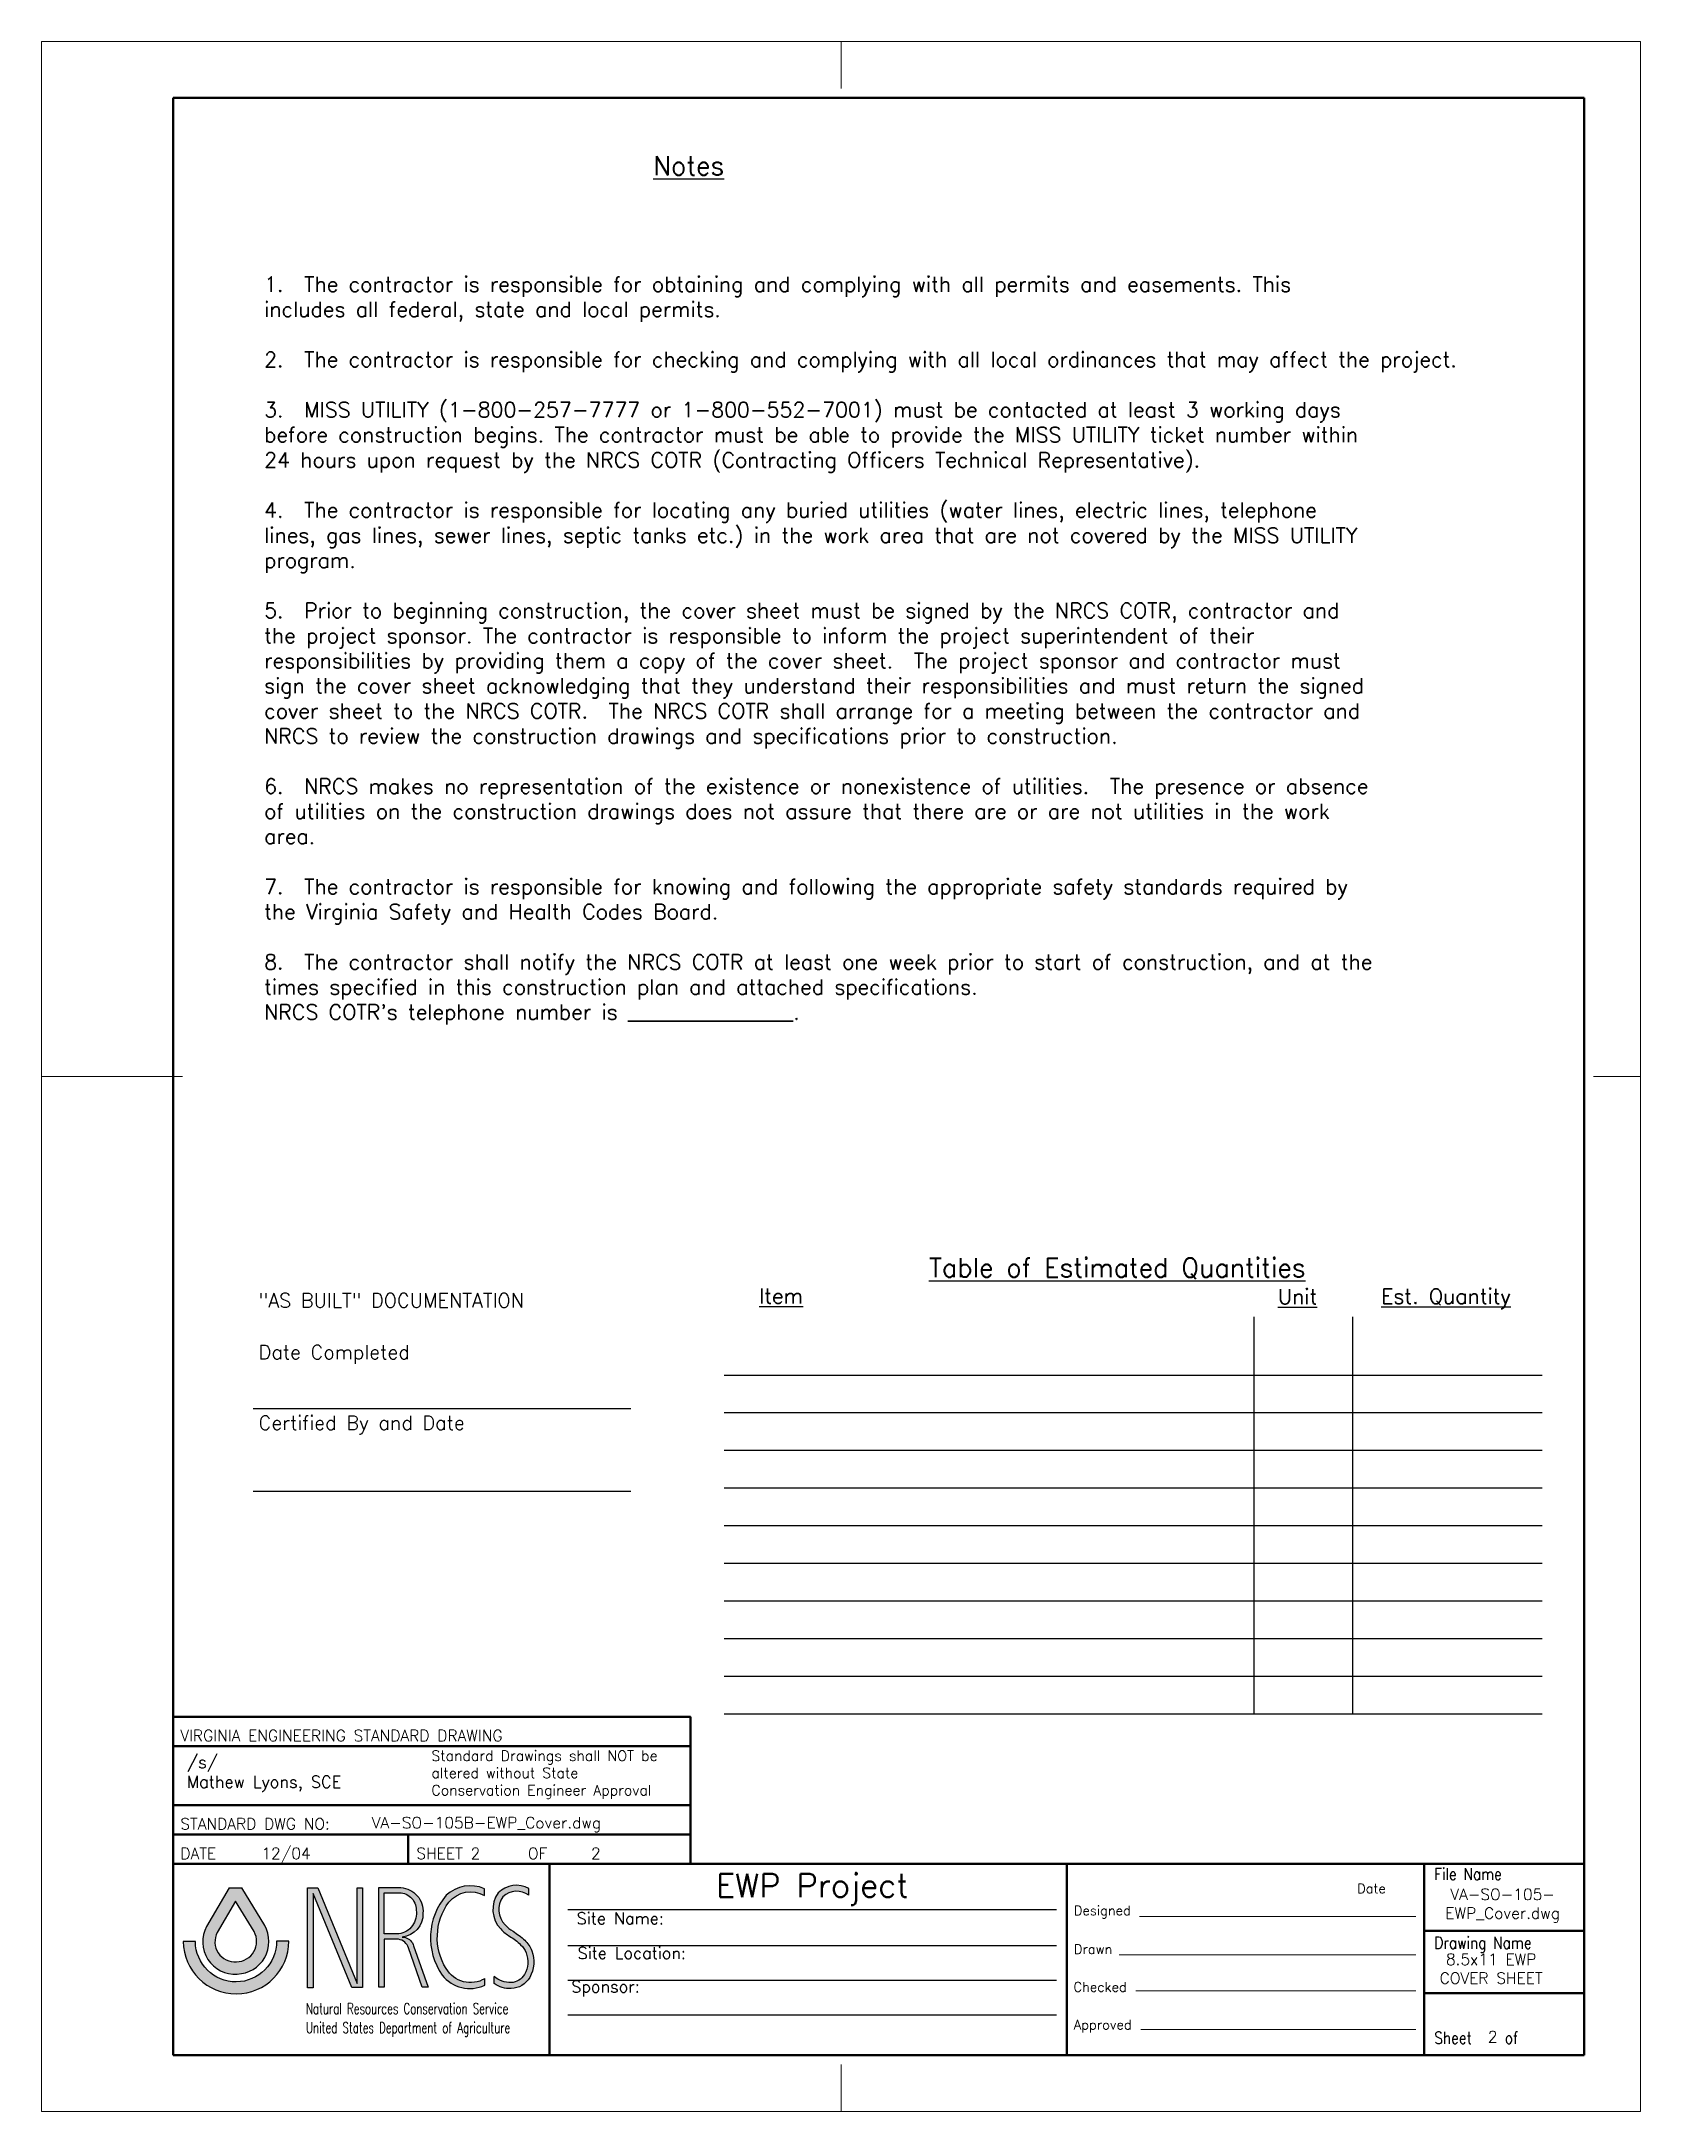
# Paper-space layout '8.5x11 Portrait Sheet 2 of 2' of a CAD drawing. Header units: feet, sheet in inches. Extents: x -0.1 to 8.4, y -0.1 to 10.9.
# The model-space entities are those that its viewports show. They can reach past a viewport. Long polylines and large blocks are cut down to what shows.
import ezdxf

# ---------------------------------------------------------------- set-up
doc = ezdxf.new("R2010")
doc.units = ezdxf.units.FT
doc.header["$MEASUREMENT"] = 0
for name, color, linetype in [('1.Misc.Text.Lines', 7, 'Continuous'), ('1.Text.Note', 7, 'Continuous'), ('2.Misc.Scale', 7, 'Continuous')]:
    doc.layers.add(name, color=color, linetype=linetype)
doc.layers.add('2.trimline', color=6, linetype='Continuous', lineweight=0, plot=False)
doc.layers.add('2.Vprt', color=4, linetype='Continuous', plot=False)
for name, color, linetype, lineweight in [('4.Tblk.Brdr.Line', 7, 'Continuous', 50), ('4.Tblk.Logo', 7, 'Continuous', 20), ('4.Tblk.Text', 7, 'Continuous', 18)]:
    doc.layers.add(name, color=color, linetype=linetype, lineweight=lineweight)
doc.layers.get('2.Vprt').freeze()
doc.styles.add('L50', font='romans.shx', dxfattribs={"height": 0.05})
doc.styles.add('Notes_Dimensions', font='romans.shx', dxfattribs={"height": 0.09})
doc.styles.get("Standard").update_dxf_attribs({"font": 'romans.shx', "height": 0.156})
doc.styles.add('Title Block Notes', font='romans.shx', dxfattribs={"height": 0.12})

msp = doc.modelspace()

# ---------------------------------------------------------------- linework, layer by layer
at = {"layer": '1.Misc.Text.Lines'}
for p, q in [((18.94894651520239, 4.405252408988083), (18.94894651520239, 0.189341836380974)), ((19.99870265719709, 4.405252408988083), (19.99870265719709, 0.189341836380974))]:
    msp.add_line(p, q, dxfattribs=at)
for points in [[(13.31945398883298, 3.785675281262522), (22.01430527002384, 3.785675281262522)], [(13.31945398883298, 3.389341836380977), (22.01430527002384, 3.389341836380977)], [(23.81642163995665, 3.213154492473166), (27.8314100420233, 3.213154492473166)], [(13.31945398883298, 2.989341836380977), (22.01430527002384, 2.989341836380977)], [(13.31945398883298, 2.589341836380976), (22.01430527002384, 2.589341836380976)], [(23.81642163995665, 2.335126373326233), (27.8314100420233, 2.335126373326233)], [(13.31945398883298, 2.189341836380976), (22.01430527002384, 2.189341836380976)], [(13.31945398883298, 1.789341836380975), (22.01430527002384, 1.789341836380975)], [(13.31945398883298, 1.389341836380975), (22.01430527002384, 1.389341836380975)], [(13.31945398883298, 0.9893418363809747), (22.01430527002384, 0.9893418363809747)], [(13.31945398883298, 0.5893418363809744), (22.01430527002384, 0.5893418363809744)], [(13.31945398883298, 0.189341836380974), (22.01430527002384, 0.189341836380974)]]:
    msp.add_lwpolyline(points, dxfattribs=at)

# ---------------------------------------------------------------- texts
at = {"layer": '1.Text.Note', "attachment_point": 1}
for s, insert, char_height, width in [('{\\LNotes}', (21.23703671442283, 20.65252271627568), 0.2, 2.15), ("1.  The contractor is responsible for obtaining and complying with all permits and easements. This includes all federal, state and local permits.\\P\\P2.  The contractor is responsible for checking and complying with all local ordinances that may affect the project.\\P\\P3.  MISS UTILITY (1-800-257-7777 or 1-800-552-7001) must be contacted at least 3 working days before construction begins. The contractor must be able to provide the MISS UTILITY ticket number within 24 hours upon request by the NRCS COTR (Contracting Officers Technical Representative).\\P\\P4.  The contractor is responsible for locating any buried utilities (water lines, electric lines, telephone lines, gas lines, sewer lines, septic tanks etc.) in the work area that are not covered by the MISS UTILITY program.\\P\\P5.  Prior to beginning construction, the cover sheet must be signed by the NRCS COTR, {\\Fromans.shx|c1;contractor} and the project sponsor. The contractor is responsible to inform the project superintendent of their responsibilities by providing them a copy of the cover sheet.  The project sponsor and contractor must sign the cover sheet acknowledging that they understand their responsibilities and must return the signed cover sheet to the NRCS COTR.  The NRCS COTR shall arrange for a meeting between the contractor and NRCS to review the construction drawings and specifications prior to construction.\\P\\P6.  NRCS makes no representation of the existence or nonexistence of utilities.  The presence or absence of utilities on the construction drawings does not assure that there are or are not utilities in the work area.\\P\\P7.  The contractor is responsible for knowing and following the appropriate safety standards required by the Virginia Safety and Health Codes Board.\\P\\P8.  The {\\Fromans.shx|c1;contractor} shall notify the NRCS COTR at least one week prior to start of construction, and at the times specified in this construction plan and attached specifications.  \\PNRCS COTR's telephone number is ________________.", (17.10081450211761, 19.37273565995939), 0.16, 12.78011984538637), ('{\\LTable of Estimated Quantities}', (15.49700881015947, 5.02984265994875), 0.2, 5.481414417038962), ('{\\H0.8333x;"AS BUILT" DOCUMENTATION\\P}\\P{\\H0.8333x;Date Completed\\P\\P\\PCertified By and Date}', (23.87407712833255, 4.43697652130991), 0.18, 4.10907177372137)]:
    msp.add_mtext(s, dxfattribs=dict(at, insert=insert, char_height=char_height, width=width))
at = {"layer": '1.Text.Note', "char_height": 0.16, "attachment_point": 1, "line_spacing_factor": 1.5}
for s, insert, width in [('\\P \\P{\\LItem}', (13.6919230383115, 5.506916149643176), 4.69), ('\\P{\\LEst. Quantity}', (20.30401644161285, 5.10600929803367), 2.167555482429976)]:
    msp.add_mtext(s, dxfattribs=dict(at, insert=insert, width=width))
at = {"layer": '1.Text.Note', "insert": (19.20669345186247, 5.902472191118332), "char_height": 0.16, "width": 1.8, "attachment_point": 1, "line_spacing_factor": 1.5, "style": 'Notes_Dimensions'}
msp.add_mtext('\\P\\P\\P{\\LUnit}', dxfattribs=at)

psp = doc.layouts.new('8.5x11 Portrait Sheet 2 of 2')

# ---------------------------------------------------------------- hatches: boundary and pattern name
at = {"layer": '4.Tblk.Logo', "lineweight": 30}
h = psp.add_hatch(color=256, dxfattribs=at)
edge = h.paths.add_edge_path(flags=16)
edge.add_line((0.9073442044772086, 0.9925625756766605), (0.8099872535643833, 0.826768568656548))
edge.add_arc((0.9034995255014984, 0.7766183438107666), 0.1061112155001605, 151.7955341824017, 275.0694461726378)
edge.add_arc((0.9108722526995443, 0.7791611092173509), 0.1082574511220382, 271.0604712952891, 388.7246599001054)
edge.add_line((1.005807476497022, 0.8311897456204269), (0.9073442044772229, 0.9925625756766605))
edge = h.paths.add_edge_path()
edge.add_line((0.873770856594529, 1.064191993612282), (0.9400427432023797, 1.064191993612282))
edge.add_line((0.9400427432023797, 1.064191993612282), (1.062180992424654, 0.8640179131577161))
edge.add_arc((0.9108722526995443, 0.7791611092173474), 0.1734791396455946, -88.18718879621281, 29.284532987367015, ccw=False)
edge.add_arc((0.9034995255014984, 0.7766183438107666), 0.1713329040237197, 151.3230673262762, 274.3047908801344, ccw=False)
edge.add_line((0.753182412978159, 0.8588359190842629), (0.8737708565945147, 1.064191993612284))
at = {"layer": '4.Tblk.Logo', "lineweight": 20}
h = psp.add_hatch(color=256, dxfattribs=at)
h.paths.add_polyline_path([(1.289191790154998, 0.5321917894710344), (1.31895117084272, 0.5321917894710344), (1.31895117084272, 1.033380277214934), (1.524432575900956, 0.535023360034244), (1.582534207398478, 0.535023360034244), (1.582534207398478, 1.064527581080013), (1.552774844048198, 1.064527581080013), (1.552774844048198, 0.5548443816464639), (1.344459196571531, 1.063111795798405), (1.289191790154998, 1.063111795798405)])
h.paths.add_polyline_path([(1.668786909457108, 0.5360348631811034), (1.696723151464592, 0.5360348631811034), (1.696723151464592, 0.7904662225522072), (1.773547808316433, 0.7904662225522072, -0.2909195284243397), (1.825928266414845, 0.7444145739846233), (1.89941943440169, 0.5360348631811034), (1.931320110373374, 0.5360348631811034), (1.853477830895738, 0.7559596406354876, 0.2535773356881624), (1.809619968789857, 0.800082857978615), (1.79184335409688, 0.8025998433440327, 0.4020052294611631), (1.902874684297469, 0.9286619903006743, 0.4227135857037471), (1.785036723551041, 1.065175974620796), (1.668786909457108, 1.065175974620796)])
h.paths.add_polyline_path([(1.697161251918313, 0.8189145952212113), (1.774458320071087, 0.8189145952212113, 0.4195188246587601), (1.866866100315544, 0.9460740961719578, 0.4466814153464093), (1.767484150594125, 1.037814735639674), (1.697161251918313, 1.037814735639674)], flags=16)
h.paths.add_polyline_path([(2.005287691362721, 0.6004819437786884, 0.3448591340221707), (2.231225383026608, 0.5461628071810543), (2.231225383026608, 0.5811684676594338, -0.416699506186028), (2.026789271191486, 0.6344844850323872, -0.3074113279221537), (2.04072230671586, 0.9873384513944314, -0.3717730025601387), (2.229650048762235, 1.022879631442726), (2.229650048762235, 1.059329312846049, 0.297908916092236), (2.026746842005917, 1.02417123506526, 0.3415991672635696)])
h.paths.add_polyline_path([(2.327933442397079, 1.016109685572498, -0.3652993477588803), (2.466492608409734, 1.02416891133393), (2.466492608409734, 1.060618592737248, 0.3342154096734312), (2.302838333820599, 1.036756184762356, 0.3549836583971578), (2.313901828934345, 0.8479490517331341, 0.0684937296960168), (2.36523096519073, 0.8056920800632303, -0.05167385557958963), (2.422156596301374, 0.7619441377754113, -0.1124011771345428), (2.451349215192732, 0.7181961862643886, -0.2241067274826346), (2.442591419122859, 0.6037223804252987, -0.261746780318118), (2.371069495903992, 0.5607035626691852, -0.1861403369734101), (2.282031980545323, 0.5920562587925806), (2.282031980545323, 0.5556065773892618, 0.1836176790238476), (2.372011820840779, 0.5287674620350549, 0.261746780318136), (2.470361254344308, 0.5879224199261861, 0.2241067274826459), (2.481199347367887, 0.7295879424558569, 0.112401177134577), (2.444132846067742, 0.7851356652414081, 0.05167385557957647), (2.38198491280853, 0.8328970012948735, -0.06486815243433695), (2.339472769634025, 0.8673834754068563, -0.3598674709814251)])
at = {"layer": '4.Tblk.Logo', "lineweight": 30}
h = psp.add_hatch(color=256, dxfattribs=at)
edge = h.paths.add_edge_path()
edge.add_arc((0.9098157014474959, 0.7816863292650996), 0.2809876537280051, 180.6241969356222, 359.8383631328751)
edge.add_line((1.190802237044888, 0.7808936373043371), (1.124956704547852, 0.7808936373043371))
edge.add_arc((0.9092547801425853, 0.7799614238858902), 0.2157039388003681, -179.6450743793166, 0.24761745680717695, ccw=False)
edge.add_line((0.693554979967697, 0.7786252283514576), (0.6288447221475586, 0.7786252283514576))

# ---------------------------------------------------------------- linework, layer by layer
at = {"layer": '2.Misc.Scale'}
for p, q in [((2.673273303385541, 0.9496190632651698), (5.271055443288404, 0.9496190632651691)), ((2.673273303385541, 0.756785615402999), (5.271055443288404, 0.7567856154029984)), ((2.673273303385541, 0.5726525873120232), (5.271055443288404, 0.5726525873120225)), ((2.673273303385541, 0.3885195592210473), (5.271055443288404, 0.3885195592210466))]:
    psp.add_line(p, q, dxfattribs=at)
at = {"layer": '2.trimline'}
for p, q in [((4.124999970887302, 10.6250002920155), (4.124999970887302, 10.8750002920155)), ((-0.125000029112698, 5.3750002920155), (0.624999970887302, 5.3750002920155)), ((8.124999970887302, 5.375000292015499), (8.374999970887302, 5.375000292015499)), ((4.124999970887302, 0.1250002920154998), (4.124999970887302, -0.1249997079845002))]:
    psp.add_line(p, q, dxfattribs=at)
psp.add_lwpolyline([(-0.125000029112698, 10.8750002920155), (-0.125000029112698, -0.1249997079845002), (8.374999970887302, -0.1249997079845002), (8.374999970887302, 10.8750002920155)], close=True, dxfattribs=at)
at = {"layer": '4.Tblk.Brdr.Line'}
for p, q in [((8.074999970887301, 10.5750002920155), (0.5749999708873013, 10.5750002920155)), ((0.574999970887301, 10.5750002920155), (0.574999970887287, 0.1750002920154925)), ((8.074999970887301, 0.1750002920155067), (8.074999970887301, 10.5750002920155)), ((8.074999970887301, 1.191320142736759), (0.574999970887287, 1.191320142736777)), ((0.574999970887287, 1.191320142736777), (0.574999970887287, 0.1750002920154961)), ((0.574999970887287, 0.1750002920154925), (0.574999970887287, 1.191320142736774)), ((2.574999970887287, 1.191320142736777), (2.574999970887287, 0.1750002920154961)), ((5.324999970887287, 1.191320142736777), (5.324999970887287, 0.1750002920154961)), ((7.224999970887293, 1.191320142736781), (7.224999970887293, 0.1750002920155067)), ((8.074999970887287, 1.191320142736781), (8.074999970887287, 0.1750002920155067)), ((8.074999970887301, 0.8350002920154891), (7.224999970887293, 0.8350002920154891)), ((8.074999970887301, 0.5050002920154908), (7.224999970887293, 0.5050002920154908)), ((8.074999970887301, 0.1750002920154961), (0.574999970887287, 0.1750002920155032))]:
    psp.add_line(p, q, dxfattribs=at)
psp.add_lwpolyline([(0.5749999708872888, 1.191320142736777), (3.324999970887289, 1.191320142736777), (3.324999970887289, 1.972570142736777), (0.5749999708872888, 1.972570142736777)], close=True, dxfattribs=at)
for points in [[(3.324999970887289, 1.816320142736777), (0.5749999708872888, 1.816320142736777)], [(3.324999970887289, 1.503820142736777), (0.5749999708872888, 1.503820142736777)], [(3.324999970887289, 1.347570142736777), (0.5749999708872888, 1.347570142736777)], [(1.824999970887289, 1.347570142736777), (1.824999970887289, 1.191320142736777)]]:
    psp.add_lwpolyline(points, dxfattribs=at)
at = {"layer": '4.Tblk.Logo', "lineweight": 30}
for points in [[(0.873770856594529, 1.064191993612282), (0.753182412978159, 0.8588359190842629, 0.5948295144615369), (0.916360134417598, 0.6057687937981688, 0.5627338440588167), (1.062180992424654, 0.8640179131577161), (0.9400427432023797, 1.064191993612282)], [(0.9073442044772086, 0.9925625756766605), (0.8099872535643833, 0.8267685686565462, 0.596556830185391), (0.9128758446870329, 0.6709222005819262, 0.5638400993871066), (1.005807476497022, 0.8311897456204269), (0.9073442044772086, 0.9925625756766605)], [(1.668786909457108, 1.065175974620796), (1.785036723551041, 1.065175974620796, -0.4227135857037397), (1.902874684297469, 0.9286619903006779, -0.402005229461173), (1.79184335409688, 0.8025998433440327)], [(2.229650048762235, 1.059329312846049, 0.2979089160922361), (2.026746842005917, 1.02417123506526, 0.3415991672635739), (2.005287691362721, 0.6004819437786848, 0.3448591340221613), (2.231225383026608, 0.5461628071810543), (2.231225383026608, 0.5811684676594338, 0.001139104575037938), (2.231224448661091, 0.5815785987070639)], [(2.231225383026608, 0.5811684676594338, -0.4166995061860034), (2.026789271191486, 0.6344844850323765, -0.3074113279221694), (2.040722306715875, 0.987338451394435, -0.371773002560127), (2.229650048762235, 1.02287963144273), (2.229650048762235, 1.059329312846049)], [(2.466492608409734, 1.060618592737248, 0.3342154096734315), (2.302838333820599, 1.036756184762356, 0.3616046288240758), (2.316307650025291, 0.8453793909334442, 0.06486815243440167), (2.36523096519073, 0.8056920800632339, -0.05167385557959048), (2.422156596301374, 0.7619441377754113, -0.1124011771346245), (2.451349215192746, 0.7181961862643531, -0.2241067274825629), (2.442591419122859, 0.6037223804252951, -0.2617467803181246), (2.371069495903978, 0.5607035626691852, -0.1861403369734033), (2.282031980545323, 0.5920562587925806)], [(2.466492608409734, 1.02416891133393, 0.3652993477588852), (2.327933442397079, 1.016109685572498, 0.359867470981284), (2.339472769633968, 0.867383475406899, 0.06486815243439742), (2.381984912808516, 0.8328970012948771, -0.05167385557959617), (2.444132846067756, 0.7851356652413903, -0.1124011771346372), (2.481199347367902, 0.7295879424558036, -0.2241067274825582), (2.470361254344308, 0.5879224199261861, -0.261746780318123), (2.372011820840779, 0.5287674620350549, -0.1836176790238557), (2.282031980545323, 0.5556065773892618, -0.1861403369734062)], [(1.89941943440169, 0.5360348631811034), (1.825928266414845, 0.7444145739846126, 0.2909195284243805), (1.773547808316447, 0.7904662225522072), (1.696723151464592, 0.7904662225522072), (1.696723151464592, 0.5360348631811034)], [(1.79184335409688, 0.8025998433440327), (1.809619968789857, 0.800082857978615, -0.2535773356881204), (1.853477830895738, 0.7559596406354983), (1.931320110373374, 0.5360348631811034), (1.89941943440169, 0.5360348631811034)]]:
    psp.add_lwpolyline(points, format="xyb", dxfattribs=at)
for points in [[(0.873770856594529, 1.064191993612282), (0.9400427432023797, 1.064191993612282)], [(1.668786909457108, 0.5360348631811034), (1.668786909457108, 1.065175974620796)], [(2.466492608409734, 1.02416891133393), (2.466492608409734, 1.060618592737248)], [(2.282031980545323, 0.5556065773892618), (2.282031980545323, 0.5920562587925806)], [(1.696723151464592, 0.5360348631811034), (1.668786909457108, 0.5360348631811034)]]:
    psp.add_lwpolyline(points, dxfattribs=at)
psp.add_lwpolyline([(1.289191790154998, 0.5321917894710344), (1.289191790154998, 1.063111795798405), (1.344459196571531, 1.063111795798405), (1.552774844048198, 0.5548443816464639), (1.552774844048198, 1.064527581080013), (1.582534207398478, 1.064527581080013), (1.582534207398478, 0.535023360034244), (1.524432575900956, 0.535023360034244), (1.31895117084272, 1.033380277214934), (1.31895117084272, 0.5321917894710344)], close=True, dxfattribs=at)
for points in [[(1.697161251918313, 1.037814735639674), (1.767484150594125, 1.037814735639674, -0.4466814153463989), (1.866866100315544, 0.9460740961719614, -0.419518824658761), (1.774458320071087, 0.8189145952212113), (1.697161251918313, 0.8189145952212113), (1.697161251918313, 1.037814735639674)], [(0.6288447221475586, 0.7786252283514576, 0.9931657133227865), (1.190802237044888, 0.7808936373043371), (1.124956704547852, 0.7808936373043371, -0.9990639977997765), (0.693554979967697, 0.7786252283514576), (0.6288447221475586, 0.7786252283514576)]]:
    psp.add_lwpolyline(points, format="xyb", close=True, dxfattribs=at)
at = {"layer": '4.Tblk.Text', "lineweight": 18, "ltscale": 0.15}
for p, q in [((5.711220823693917, 0.9120487644767357), (7.179767804252783, 0.9120487644767316)), ((5.603404262973267, 0.7071400699064432), (7.179767804252785, 0.7071400699064314)), ((5.692011249550728, 0.5161923374448838), (7.179767804252783, 0.5161923374448759)), ((5.718798840151802, 0.3116751567670581), (7.179767804252784, 0.3116751567670581))]:
    psp.add_line(p, q, dxfattribs=at)

# ---------------------------------------------------------------- texts
at = {"insert": (0.6483737074328131, 1.668983866832609), "char_height": 0.063, "width": 1.06554934248057, "attachment_point": 4, "style": 'Notes_Dimensions'}
psp.add_mtext('/s/\\PMathew Lyons, SCE', dxfattribs=at)
at = {"layer": '2.Misc.Scale', "style": 'Title Block Notes'}
for s, insert, char_height, width, attachment_point in [('{\\H2.083x;EWP Project}', (3.972164373336972, 1.055755665277716), 0.06, 1.528966362225248, 5), ('VA-SO-105- EWP_Cover.dwg', (7.641755834119447, 0.9695181465238107), 0.06, 1, 5), ('{\\H1.042x;Site Name:}', (3.183509472834288, 0.9013439840498116), 0.06, 0.5629322426570909, 6), ('Site Location:', (3.300973782328811, 0.7172109559588358), 0.0625, 0.6770562889429499, 6), ('8.5x11 EWP COVER SHEET', (7.580786455795092, 0.633918590718844), 0.06, 0.6659026584290331, 5), ('{\\H1.042x;Sponsor:}', (3.055736576879298, 0.5287277179822625), 0.06, 0.4806984196606159, 6), ('2', (7.588659415231746, 0.2729899424033277), 0.06, 0.1293144970122473, 5)]:
    psp.add_mtext(s, dxfattribs=dict(at, insert=insert, char_height=char_height, width=width, attachment_point=attachment_point))
at = {"layer": '4.Tblk.Logo', "lineweight": 18, "width": 0.68}
for s, p in [('Natural Resources Conservation Service', (1.28112913182623, 0.3934334046487162)), ('United States Department of Agriculture', (1.28112913182623, 0.291793409879693))]:
    psp.add_text(s, height=0.0585, dxfattribs=at).set_placement(p)
at = {"layer": '4.Tblk.Text', "style": 'Title Block Notes'}
for s, p in [('VIRGINIA ENGINEERING STANDARD DRAWING', (0.6137128802893823, 1.842763983908518)), ('STANDARD DWG NO:', (0.6137128802893823, 1.374013983908518)), ('VA-SO-105B-EWP_Cover.dwg', (1.631160702069876, 1.380128399695741)), ('DATE     12/04', (0.6137128802893823, 1.216810517682918)), ('SHEET 2     OF     2 ', (1.86820352885251, 1.216810517682918))]:
    psp.add_text(s, height=0.06, dxfattribs=at).set_placement(p)
at = {"layer": '4.Tblk.Text', "lineweight": 18, "style": 'Notes_Dimensions', "width": 0.84}
for s, p in [('File Name', (7.278262308596421, 1.105783479238934)), ('Drawing Name', (7.278262308596421, 0.7406224196565434)), ('Sheet    of', (7.278262308596421, 0.2354955991247047))]:
    psp.add_text(s, height=0.06351999067007998, dxfattribs=at).set_placement(p)
at = {"layer": '4.Tblk.Text', "linetype": 'Continuous', "lineweight": 18, "style": 'L50'}
for s, p in [('Date', (6.868084285954932, 1.034952375082388)), ('Designed', (5.362702656014047, 0.9182510391920156)), ('Drawn', (5.362702656014047, 0.7128000691613403)), ('Checked', (5.36047294047307, 0.5117166228527887)), ('Approved', (5.362702656014047, 0.311574345421346))]:
    psp.add_text(s, height=0.05081599253606399, dxfattribs=at).set_placement(p)
at = {"layer": '4.Tblk.Text', "insert": (1.948102626251942, 1.793505806909727), "char_height": 0.055, "width": 1.376897344635347, "attachment_point": 1, "style": 'Title Block Notes'}
psp.add_mtext('Standard Drawings shall NOT be altered without State Conservation Engineer Approval', dxfattribs=at)

# ---------------------------------------------------------------- viewports
at = {"layer": '2.Vprt'}
psp.add_viewport(center=(4.300838377617316, 7.468104250063686), size=(6.798553703730914, 5.779009321785999), view_center_point=(23.58434981954345, 15.05928660203017), view_height=11.55801863627872, dxfattribs=at)
for center, size, view_center_point, view_height, status in [((5.677828504532151, 3.181164757965954), (4.600614474739885, 2.618645795140029), (17.66776492797608, 2.572980961639546), 5.237291684899311, 4), ((2.001491775806233, 3.687046471406347), (2.249706076627014, 1.270826191018699), (25.81847947506791, 3.365214798714813), 2.541652398101535, 3)]:
    psp.add_viewport(center=center, size=size, view_center_point=view_center_point, view_height=view_height, status=status, dxfattribs=at)

doc.saveas('drawing.dxf')
